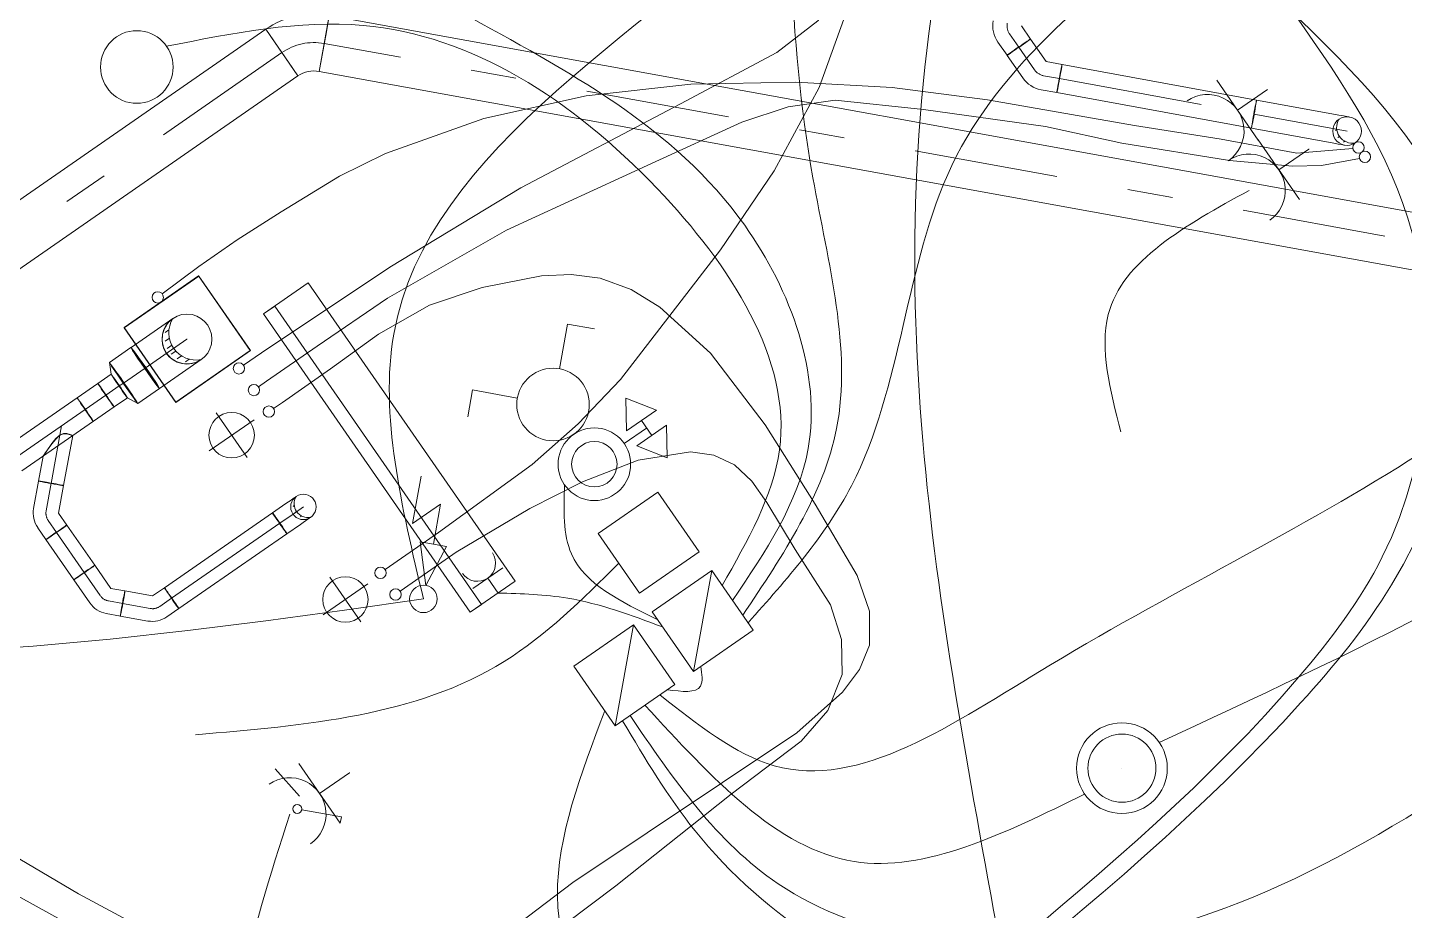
# Model space of a CAD drawing. Header units: metres. Extents: x 2747662.9 to 2747731.3, y 1250221.9 to 1250283.3.
# Drawn here: x 2747693.565 to 2747696.6, y 1250237.045 to 1250238.99 of the extents above; entities that cross this region are included whole.
import ezdxf

# ---------------------------------------------------------------- set-up
doc = ezdxf.new("R2010")
doc.units = ezdxf.units.M
doc.header["$MEASUREMENT"] = 0
for name, pattern in [('EL_Boden', [900, 600, -300]), ('STRICHPUNKT2-A0PKHS6Z00', [0.635, 0.3175, -0.15875, 0, -0.15875]), ('STRICHPUNKT2-A0PKHS7900', [0.635, 0.3175, -0.15875, 0, -0.15875]), ('STRICHPUNKT2-A0PKHS8H00', [0.635, 0.3175, -0.15875, 0, -0.15875])]:
    doc.linetypes.add(name, pattern=pattern)
for name, color, linetype in [('___deckendurchbruch', 7, 'Continuous'), ('___elektro', 7, 'Continuous'), ('___lueftung', 7, 'Continuous'), ('___sanitär', 7, 'Continuous')]:
    doc.layers.add(name, color=color, linetype=linetype)

msp = doc.modelspace()

# ---------------------------------------------------------------- linework, layer by layer
at = {"color": 30, "linetype": 'Continuous', "lineweight": 0, "true_color": 0xff8d1c}
for points, knots in [([(2747695.8213, 1250240.8852), (2747696.091, 1250240.5289), (2747696.3608, 1250240.1727), (2747696.6534, 1250239.7415), (2747696.9036, 1250239.373), (2747697.1704, 1250238.9498), (2747697.1204, 1250238.6263), (2747697.0515, 1250238.1807), (2747696.3813, 1250237.9243), (2747695.8195, 1250237.5863), (2747695.601, 1250237.4548), (2747695.3989, 1250237.311), (2747695.211, 1250237.3644), (2747695.125, 1250237.3888), (2747695.0419, 1250237.4546), (2747694.9588, 1250237.5203)], [0, 0, 0, 0, 1, 1, 1, 2, 2, 2, 3, 3, 3, 4, 4, 4, 5, 5, 5, 5]), ([(2747694.4377, 1250237.7318), (2747694.3895, 1250237.935), (2747694.3412, 1250238.1383), (2747694.3723, 1250238.3152), (2747694.4446, 1250238.7266), (2747694.9462, 1250238.9948), (2747695.2962, 1250239.321), (2747695.4905, 1250239.5023), (2747695.6381, 1250239.7014), (2747695.7856, 1250239.9005)], [0, 0, 0, 0, 1, 1, 1, 2, 2, 2, 3, 3, 3, 3]), ([(2747695.8211, 1250236.3233), (2747695.7813, 1250236.5529), (2747695.7416, 1250236.7826), (2747695.7003, 1250237.012), (2747695.6344, 1250237.3779), (2747695.5646, 1250237.7431), (2747695.5353, 1250238.1154), (2747695.5039, 1250238.5141), (2747695.519, 1250238.9211), (2747695.6128, 1250239.3079), (2747695.6526, 1250239.4719), (2747695.7066, 1250239.6323), (2747695.7606, 1250239.7927)], [0, 0, 0, 0, 1, 1, 1, 2, 2, 2, 3, 3, 3, 4, 4, 4, 4]), ([(2747695.2424, 1250239.5871), (2747695.2415, 1250239.2803), (2747695.2405, 1250238.9735), (2747695.2961, 1250238.6591), (2747695.3293, 1250238.4714), (2747695.3826, 1250238.281), (2747695.3481, 1250238.1069), (2747695.3196, 1250237.9623), (2747695.2306, 1250237.829), (2747695.1416, 1250237.6956)], [0, 0, 0, 0, 1, 1, 1, 2, 2, 2, 3, 3, 3, 3]), ([(2747693.77, 1250239.4645), (2747694.0172, 1250239.3152), (2747694.2645, 1250239.166), (2747694.5215, 1250239.0236), (2747694.7517, 1250238.896), (2747694.9898, 1250238.774), (2747695.1457, 1250238.5549), (2747695.2479, 1250238.4113), (2747695.3147, 1250238.2262), (2747695.2855, 1250238.0629), (2747695.2642, 1250237.9436), (2747695.1915, 1250237.836), (2747695.1188, 1250237.7285)], [0, 0, 0, 0, 1, 1, 1, 2, 2, 2, 3, 3, 3, 4, 4, 4, 4]), ([(2747695.153, 1250237.6791), (2747695.2382, 1250237.7748), (2747695.3234, 1250237.8705), (2747695.3808, 1250237.9811), (2747695.493, 1250238.1973), (2747695.4989, 1250238.4702), (2747695.6024, 1250238.6869), (2747695.7096, 1250238.9111), (2747695.9215, 1250239.0749), (2747696.1334, 1250239.2388)], [0, 0, 0, 0, 1, 1, 1, 2, 2, 2, 3, 3, 3, 3]), ([(2747693.8719, 1250238.9491), (2747694.0182, 1250238.9783), (2747694.1646, 1250239.0076), (2747694.305, 1250238.9951), (2747694.5438, 1250238.9739), (2747694.7654, 1250238.8321), (2747694.9529, 1250238.6357), (2747695.1137, 1250238.4673), (2747695.2494, 1250238.2587), (2747695.2223, 1250238.0601), (2747695.2085, 1250237.9588), (2747695.1523, 1250237.8601), (2747695.096, 1250237.7613)], [0, 0, 0, 0, 1, 1, 1, 2, 2, 2, 3, 3, 3, 4, 4, 4, 4]), ([(2747698.8496, 1250238.7617), (2747698.3998, 1250238.4966), (2747697.9501, 1250238.2316), (2747697.4883, 1250237.8901), (2747696.872, 1250237.4345), (2747696.2342, 1250236.8429), (2747695.5316, 1250236.9817), (2747695.4224, 1250237.0033), (2747695.3116, 1250237.0425), (2747695.2194, 1250237.1043), (2747695.0838, 1250237.1953), (2747694.9884, 1250237.335), (2747694.8931, 1250237.4748)], [0, 0, 0, 0, 1, 1, 1, 2, 2, 2, 3, 3, 3, 4, 4, 4, 4]), ([(2747697.8792, 1250238.6765), (2747697.6805, 1250238.4682), (2747697.4817, 1250238.2599), (2747697.2583, 1250238.085), (2747696.9007, 1250237.8049), (2747696.4799, 1250237.6103), (2747696.0592, 1250237.4158)], [0, 0, 0, 0, 1, 1, 1, 2, 2, 2, 2]), ([(2747696.257, 1250238.6317), (2747696.1173, 1250238.5546), (2747695.9776, 1250238.4775), (2747695.9468, 1250238.3581), (2747695.9275, 1250238.2831), (2747695.951, 1250238.1915), (2747695.9746, 1250238.0999)], [0, 0, 0, 0, 1, 1, 1, 2, 2, 2, 2]), ([(2747694.7486, 1250237.9829), (2747694.7468, 1250237.9283), (2747694.745, 1250237.8737), (2747694.764, 1250237.8308), (2747694.7935, 1250237.764), (2747694.8733, 1250237.7253), (2747694.9531, 1250237.6867)], [0, 0, 0, 0, 1, 1, 1, 2, 2, 2, 2]), ([(2747694.8682, 1250237.8103), (2747694.7879, 1250237.7307), (2747694.7076, 1250237.6511), (2747694.6159, 1250237.594), (2747694.4228, 1250237.4737), (2747694.179, 1250237.4531), (2747693.9352, 1250237.4326)], [0, 0, 0, 0, 1, 1, 1, 2, 2, 2, 2]), ([(2747694.6023, 1250237.7447), (2747694.654, 1250237.7432), (2747694.7057, 1250237.7417), (2747694.756, 1250237.7333), (2747694.8272, 1250237.7214), (2747694.8959, 1250237.6958), (2747694.9645, 1250237.6702)], [0, 0, 0, 0, 1, 1, 1, 2, 2, 2, 2]), ([(2747694.9753, 1250237.5317), (2747695.0071, 1250237.5276), (2747695.0389, 1250237.5234), (2747695.0483, 1250237.5398), (2747695.0538, 1250237.5494), (2747695.0515, 1250237.5662), (2747695.0493, 1250237.583)], [0, 0, 0, 0, 1, 1, 1, 2, 2, 2, 2]), ([(2747695.8948, 1250237.3019), (2747695.7187, 1250237.2152), (2747695.5427, 1250237.1284), (2747695.3868, 1250237.1532), (2747695.2173, 1250237.1802), (2747695.0716, 1250237.3389), (2747694.926, 1250237.4976)], [0, 0, 0, 0, 1, 1, 1, 2, 2, 2, 2]), ([(2747694.8374, 1250237.4849), (2747694.7846, 1250237.3461), (2747694.7318, 1250237.2074), (2747694.7331, 1250237.0785), (2747694.736, 1250236.7958), (2747694.9991, 1250236.5607), (2747695.2623, 1250236.3255)], [0, 0, 0, 0, 1, 1, 1, 2, 2, 2, 2]), ([(2747694.8766, 1250237.4634), (2747694.9265, 1250237.3795), (2747694.9765, 1250237.2956), (2747695.0362, 1250237.221), (2747695.192, 1250237.0264), (2747695.4146, 1250236.8951), (2747695.6647, 1250236.7989), (2747695.9188, 1250236.7012), (2747696.2014, 1250236.6398), (2747696.4315, 1250236.7362), (2747696.5215, 1250236.7739), (2747696.6036, 1250236.8359), (2747696.6856, 1250236.8978)], [0, 0, 0, 0, 1, 1, 1, 2, 2, 2, 3, 3, 3, 4, 4, 4, 4]), ([(2747694.1432, 1250237.2578), (2747694.0575, 1250236.9882), (2747693.9717, 1250236.7185), (2747694.0337, 1250236.5162), (2747694.1273, 1250236.211), (2747694.5573, 1250236.0592), (2747694.9874, 1250235.9074)], [0, 0, 0, 0, 1, 1, 1, 2, 2, 2, 2])]:
    msp.add_open_spline(points, degree=3, knots=knots, dxfattribs=at)
at = {"color": 30, "linetype": 'EL_Boden', "lineweight": 0, "true_color": 0xff8d1c}
for points, knots in [([(2747694.4377, 1250237.7318), (2747693.511, 1250237.6001), (2747692.5842, 1250237.4685), (2747691.9452, 1250237.9723), (2747691.8014, 1250238.0856), (2747691.6722, 1250238.2312), (2747691.5637, 1250238.387), (2747691.3279, 1250238.7257), (2747691.19, 1250239.1128), (2747691.0521, 1250239.5)], [0, 0, 0, 0, 1, 1, 1, 2, 2, 2, 3, 3, 3, 3]), ([(2747696.3412, 1250239.0344), (2747696.4916, 1250238.8893), (2747696.642, 1250238.7442), (2747696.705, 1250238.5626), (2747696.7906, 1250238.3155), (2747696.7143, 1250238.0008), (2747696.5711, 1250237.7631), (2747696.5132, 1250237.667), (2747696.4443, 1250237.5835), (2747696.3715, 1250237.5032), (2747696.1565, 1250237.2662), (2747695.9066, 1250237.057), (2747695.6557, 1250236.853), (2747695.2296, 1250236.5064), (2747694.8006, 1250236.1748), (2747694.3395, 1250235.8701), (2747693.8156, 1250235.5239), (2747693.2502, 1250235.2125), (2747692.6344, 1250235.1107), (2747692.3372, 1250235.0615), (2747692.0283, 1250235.0612), (2747691.7423, 1250234.9854), (2747691.4063, 1250234.8963), (2747691.1021, 1250234.7029), (2747690.7968, 1250234.51), (2747690.3583, 1250234.233), (2747689.9177, 1250233.9569), (2747689.4313, 1250233.8423), (2747689.1534, 1250233.7769), (2747688.8605, 1250233.7643), (2747688.5676, 1250233.7516)], [0, 0, 0, 0, 1, 1, 1, 2, 2, 2, 3, 3, 3, 4, 4, 4, 5, 5, 5, 6, 6, 6, 7, 7, 7, 8, 8, 8, 9, 9, 9, 10, 10, 10, 10]), ([(2747696.3403, 1250239.0442), (2747696.4461, 1250238.8942), (2747696.5518, 1250238.7441), (2747696.607, 1250238.5708), (2747696.683, 1250238.332), (2747696.663, 1250238.0492), (2747696.5507, 1250237.8244), (2747696.5024, 1250237.7276), (2747696.437, 1250237.6416), (2747696.3671, 1250237.5598), (2747696.1723, 1250237.3318), (2747695.9431, 1250237.1371), (2747695.7122, 1250236.9456), (2747695.285, 1250236.5913), (2747694.8521, 1250236.2485), (2747694.384, 1250235.9475), (2747693.8751, 1250235.6201), (2747693.3245, 1250235.342), (2747692.726, 1250235.23), (2747692.3917, 1250235.1674), (2747692.0424, 1250235.1566), (2747691.7312, 1250235.0601), (2747691.4232, 1250234.9645), (2747691.1526, 1250234.7849), (2747690.8412, 1250234.6065), (2747690.585, 1250234.4598), (2747690.3011, 1250234.3139), (2747690.0507, 1250234.3818), (2747689.9394, 1250234.412), (2747689.8347, 1250234.4844), (2747689.73, 1250234.5568)], [0, 0, 0, 0, 1, 1, 1, 2, 2, 2, 3, 3, 3, 4, 4, 4, 5, 5, 5, 6, 6, 6, 7, 7, 7, 8, 8, 8, 9, 9, 9, 10, 10, 10, 10])]:
    msp.add_open_spline(points, degree=3, knots=knots, dxfattribs=at)
at = {"layer": '___deckendurchbruch', "color": 215, "linetype": 'STRICHPUNKT2-A0PKHS6Z00', "lineweight": 0, "true_color": 0xa44f91}
for p, q in [((2747694.0494, 1250238.043), (2747693.981, 1250238.1417)), ((2747693.9659, 1250238.0582), (2747694.0645, 1250238.1265)), ((2747694.2999, 1250237.6813), (2747694.2316, 1250237.7799)), ((2747694.2165, 1250237.6964), (2747694.3151, 1250237.7648))]:
    msp.add_line(p, q, dxfattribs=at)
at = {"layer": '___deckendurchbruch', "color": 215, "linetype": 'Continuous', "lineweight": 0, "true_color": 0xa44f91}
for centre in [(2747694.0152, 1250238.0924), (2747694.2658, 1250237.7306)]:
    msp.add_circle(centre, 0.05, dxfattribs=at)
at = {"layer": '___elektro', "color": 30, "linetype": 'Continuous', "lineweight": 0, "true_color": 0xff8d1c}
for p, q in [((2747693.7605, 1250238.9693), (2747693.7606, 1250238.9693)), ((2747693.8719, 1250238.9491), (2747693.8719, 1250238.9491)), ((2747696.1863, 1250238.8742), (2747696.2775, 1250238.7427)), ((2747693.7403, 1250238.858), (2747693.7404, 1250238.858)), ((2747693.8516, 1250238.8378), (2747693.8517, 1250238.8378)), ((2747696.2319, 1250238.8085), (2747696.2977, 1250238.854)), ((2747696.2977, 1250238.854), (2747696.2977, 1250238.8541)), ((2747696.2977, 1250238.854), (2747696.2977, 1250238.8541)), ((2747696.2772, 1250238.743), (2747696.3683, 1250238.6115)), ((2747696.3228, 1250238.6773), (2747696.3885, 1250238.7228)), ((2747696.3885, 1250238.7228), (2747696.3886, 1250238.7229)), ((2747696.3885, 1250238.7228), (2747696.3886, 1250238.7229)), ((2747694.1468, 1250238.4024), (2747694.1468, 1250238.4024)), ((2747694.7376, 1250238.2387), (2747694.7554, 1250238.3371)), ((2747694.7554, 1250238.3371), (2747694.8145, 1250238.3264)), ((2747694.6777, 1250238.2258), (2747694.6778, 1250238.2258)), ((2747694.789, 1250238.2056), (2747694.7891, 1250238.2056)), ((2747694.5462, 1250238.1922), (2747694.5354, 1250238.1331)), ((2747694.6446, 1250238.1743), (2747694.5462, 1250238.1922)), ((2747694.8839, 1250238.174), (2747694.951, 1250238.1474)), ((2747694.8839, 1250238.174), (2747694.8852, 1250238.1019)), ((2747694.8852, 1250238.1019), (2747694.951, 1250238.1474)), ((2747694.6575, 1250238.1145), (2747694.6575, 1250238.1145)), ((2747694.9295, 1250238.1082), (2747694.8801, 1250238.0741)), ((2747694.908, 1250238.069), (2747694.9737, 1250238.1146)), ((2747694.9181, 1250238.1247), (2747694.9408, 1250238.0918)), ((2747694.975, 1250238.0425), (2747694.9737, 1250238.1146)), ((2747694.4118, 1250238.0994), (2747694.4118, 1250238.0994)), ((2747694.7688, 1250238.0943), (2747694.7689, 1250238.0943)), ((2747694.7688, 1250238.0943), (2747694.7689, 1250238.0943)), ((2747694.8801, 1250238.0741), (2747694.8802, 1250238.0741)), ((2747694.975, 1250238.0425), (2747694.908, 1250238.069)), ((2747694.3131, 1250238.031), (2747694.3132, 1250238.0311)), ((2747694.414, 1250237.8978), (2747694.4329, 1250238.0021)), ((2747694.7486, 1250237.9829), (2747694.7487, 1250237.983)), ((2747694.9542, 1250237.9672), (2747694.8226, 1250237.8761)), ((2747694.8599, 1250237.9627), (2747694.86, 1250237.9628)), ((2747695.0453, 1250237.8357), (2747694.9542, 1250237.9672)), ((2747694.4756, 1250237.9405), (2747694.414, 1250237.8978)), ((2747694.4596, 1250237.8524), (2747694.4756, 1250237.9405)), ((2747694.8226, 1250237.8761), (2747694.9137, 1250237.7446)), ((2747694.8391, 1250237.8875), (2747694.8391, 1250237.8875)), ((2747694.4884, 1250237.8472), (2747694.4308, 1250237.8576)), ((2747694.4431, 1250237.7616), (2747694.4308, 1250237.8576)), ((2747694.4431, 1250237.7616), (2747694.4884, 1250237.8472)), ((2747694.9137, 1250237.7446), (2747695.0453, 1250237.8357)), ((2747694.5467, 1250237.7549), (2747694.6124, 1250237.8004)), ((2747694.5796, 1250237.7776), (2747694.5796, 1250237.7777)), ((2747694.5796, 1250237.7776), (2747694.6023, 1250237.7447)), ((2747695.0733, 1250237.7942), (2747694.9417, 1250237.7031)), ((2747695.0733, 1250237.7942), (2747695.0328, 1250237.5716)), ((2747695.0404, 1250237.7714), (2747695.0404, 1250237.7715)), ((2747695.0568, 1250237.7828), (2747695.0569, 1250237.7829)), ((2747695.1644, 1250237.6627), (2747695.0733, 1250237.7942)), ((2747695.0846, 1250237.7778), (2747695.0847, 1250237.7778)), ((2747694.6023, 1250237.7447), (2747694.6024, 1250237.7448)), ((2747695.0075, 1250237.7487), (2747695.0075, 1250237.7487)), ((2747695.0239, 1250237.7601), (2747695.024, 1250237.7601)), ((2747695.096, 1250237.7613), (2747695.0961, 1250237.7614)), ((2747695.1074, 1250237.7449), (2747695.1075, 1250237.7449)), ((2747694.4377, 1250237.7318), (2747694.4378, 1250237.7318)), ((2747694.9582, 1250237.7145), (2747694.9582, 1250237.7145)), ((2747694.9746, 1250237.7259), (2747694.9746, 1250237.7259)), ((2747694.991, 1250237.7373), (2747694.9911, 1250237.7373)), ((2747695.1188, 1250237.7285), (2747695.1188, 1250237.7285)), ((2747695.1302, 1250237.712), (2747695.1302, 1250237.712)), ((2747694.9417, 1250237.7031), (2747695.0328, 1250237.5716)), ((2747694.9531, 1250237.6867), (2747694.9532, 1250237.6867)), ((2747695.1416, 1250237.6956), (2747695.1416, 1250237.6956)), ((2747695.153, 1250237.6791), (2747695.153, 1250237.6792)), ((2747694.9006, 1250237.6746), (2747694.7691, 1250237.5835)), ((2747694.9006, 1250237.6746), (2747694.8602, 1250237.452)), ((2747694.8677, 1250237.6519), (2747694.8678, 1250237.6519)), ((2747694.8842, 1250237.6633), (2747694.8842, 1250237.6633)), ((2747694.9917, 1250237.5431), (2747694.9006, 1250237.6746)), ((2747694.912, 1250237.6582), (2747694.9121, 1250237.6582)), ((2747694.9645, 1250237.6702), (2747694.9645, 1250237.6703)), ((2747694.9759, 1250237.6538), (2747694.9759, 1250237.6538)), ((2747695.0328, 1250237.5716), (2747695.1644, 1250237.6627)), ((2747695.1479, 1250237.6513), (2747695.148, 1250237.6513)), ((2747694.8349, 1250237.6291), (2747694.8349, 1250237.6291)), ((2747694.8513, 1250237.6405), (2747694.8513, 1250237.6405)), ((2747694.9234, 1250237.6418), (2747694.9234, 1250237.6418)), ((2747694.9348, 1250237.6253), (2747694.9348, 1250237.6253)), ((2747694.9873, 1250237.6374), (2747694.9873, 1250237.6374)), ((2747694.9987, 1250237.6209), (2747694.9987, 1250237.6209)), ((2747695.115, 1250237.6285), (2747695.1151, 1250237.6286)), ((2747695.1315, 1250237.6399), (2747695.1315, 1250237.6399)), ((2747694.7855, 1250237.5949), (2747694.7856, 1250237.595)), ((2747694.802, 1250237.6063), (2747694.802, 1250237.6063)), ((2747694.8184, 1250237.6177), (2747694.8185, 1250237.6177)), ((2747694.9462, 1250237.6089), (2747694.9462, 1250237.6089)), ((2747694.9576, 1250237.5924), (2747694.9576, 1250237.5925)), ((2747695.0101, 1250237.6045), (2747695.0101, 1250237.6045)), ((2747695.0214, 1250237.588), (2747695.0215, 1250237.5881)), ((2747695.0657, 1250237.5944), (2747695.0658, 1250237.5944)), ((2747695.0822, 1250237.6058), (2747695.0822, 1250237.6058)), ((2747695.0986, 1250237.6171), (2747695.0986, 1250237.6172)), ((2747694.7691, 1250237.5835), (2747694.8602, 1250237.452)), ((2747694.7805, 1250237.5671), (2747694.7805, 1250237.5671)), ((2747694.969, 1250237.576), (2747694.969, 1250237.576)), ((2747694.9803, 1250237.5596), (2747694.9804, 1250237.5596)), ((2747695.0493, 1250237.583), (2747695.0493, 1250237.583)), ((2747694.7919, 1250237.5507), (2747694.7919, 1250237.5507)), ((2747694.8033, 1250237.5342), (2747694.8033, 1250237.5342)), ((2747694.8602, 1250237.452), (2747694.9917, 1250237.5431)), ((2747694.9753, 1250237.5317), (2747694.9753, 1250237.5318)), ((2747694.8146, 1250237.5178), (2747694.8147, 1250237.5178)), ((2747694.826, 1250237.5013), (2747694.8261, 1250237.5014)), ((2747694.926, 1250237.4976), (2747694.926, 1250237.4976)), ((2747694.9424, 1250237.509), (2747694.9424, 1250237.509)), ((2747694.9588, 1250237.5203), (2747694.9589, 1250237.5204)), ((2747694.8374, 1250237.4849), (2747694.8375, 1250237.4849)), ((2747694.8488, 1250237.4684), (2747694.8489, 1250237.4685)), ((2747694.8931, 1250237.4748), (2747694.8931, 1250237.4748)), ((2747694.9095, 1250237.4862), (2747694.9096, 1250237.4862)), ((2747694.8766, 1250237.4634), (2747694.8767, 1250237.4634)), ((2747695.92, 1250237.4411), (2747695.9201, 1250237.4411)), ((2747696.0592, 1250237.4158), (2747696.0592, 1250237.4158)), ((2747694.1647, 1250237.297), (2747694.1109, 1250237.3571)), ((2747694.2545, 1250237.2376), (2747694.1634, 1250237.3691)), ((2747694.2089, 1250237.3034), (2747694.2747, 1250237.3489)), ((2747694.2747, 1250237.3489), (2747694.2747, 1250237.349)), ((2747694.2747, 1250237.3489), (2747694.2747, 1250237.349)), ((2747695.977, 1250237.3589), (2747695.977, 1250237.3589)), ((2747695.8948, 1250237.3019), (2747695.8948, 1250237.3019)), ((2747695.8948, 1250237.3019), (2747695.8948, 1250237.3019)), ((2747694.1695, 1250237.2674), (2747694.257, 1250237.2515)), ((2747696.0339, 1250237.2766), (2747696.034, 1250237.2767)), ((2747694.257, 1250237.2515), (2747694.2545, 1250237.2376))]:
    msp.add_line(p, q, dxfattribs=at)
for points in [[(2747694.0854, 1250238.3599), (2747694.5409, 1250237.7022), (2747694.6396, 1250237.7705), (2747694.184, 1250238.4282)], [(2747694.0854, 1250238.3599), (2747694.5409, 1250237.7022), (2747694.5656, 1250237.7193), (2747694.11, 1250238.377)]]:
    msp.add_lwpolyline(points, close=True, dxfattribs=at)
for centre, radius in [((2747693.8061, 1250238.9035), 0.08), ((2747694.7233, 1250238.16), 0.08), ((2747694.8144, 1250238.0285), 0.08), ((2747694.8144, 1250238.0285), 0.05), ((2747694.4377, 1250237.7318), 0.0303), ((2747695.977, 1250237.3589), 0.1), ((2747695.977, 1250237.3589), 0.075), ((2747694.1596, 1250237.2692), 0.01)]:
    msp.add_circle(centre, radius, dxfattribs=at)
for centre, radius, start, end in [((2747696.1661, 1250238.7629), 0.08, 304.7099, 124.7099), ((2747696.257, 1250238.6317), 0.08, 304.7099, 124.7099), ((2747694.5568, 1250237.8105), 0.04, 214.7099, 34.7099), ((2747694.1432, 1250237.2578), 0.08, 304.7099, 124.7099)]:
    msp.add_arc(centre, radius, start, end, dxfattribs=at)
at = {"layer": '___lueftung', "color": 152, "linetype": 'Continuous', "lineweight": 0, "true_color": 0x0365dd}
for p, q in [((2747694.208, 1250238.8939), (2747694.2303, 1250239.0169)), ((2747694.2303, 1250239.0169), (2747694.2238, 1250238.9809)), ((2747698.0141, 1250238.33), (2747694.2303, 1250239.0169)), ((2747694.0901, 1250238.9866), (2747693.4113, 1250238.5164)), ((2747694.1612, 1250238.8838), (2747694.0901, 1250238.9866)), ((2747694.0901, 1250238.9866), (2747694.1109, 1250238.9565)), ((2747694.1109, 1250238.9565), (2747694.1404, 1250238.9139)), ((2747694.2238, 1250238.9809), (2747694.2145, 1250238.9299)), ((2747694.2145, 1250238.9299), (2747694.208, 1250238.8939)), ((2747694.1404, 1250238.9139), (2747694.1612, 1250238.8838)), ((2747694.208, 1250238.8939), (2747697.9918, 1250238.207)), ((2747693.4825, 1250238.4136), (2747694.1612, 1250238.8838))]:
    msp.add_line(p, q, dxfattribs=at)
at = {"layer": '___lueftung', "color": 152, "linetype": 'STRICHPUNKT2-A0PKHS8H00', "lineweight": 0, "true_color": 0x0365dd}
for p, q in [((2747698.003, 1250238.2685), (2747694.2192, 1250238.9554)), ((2747694.1257, 1250238.9352), (2747693.4469, 1250238.465))]:
    msp.add_line(p, q, dxfattribs=at)
at = {"layer": '___lueftung', "color": 152, "linetype": 'Continuous', "lineweight": 0, "true_color": 0x0365dd}
for radius in [0.1875, 0.0625]:
    msp.add_arc((2747694.1968, 1250238.8324), radius, 79.7099, 124.7099, dxfattribs=at)
at = {"layer": '___lueftung', "color": 152, "linetype": 'STRICHPUNKT2-A0PKHS8H00', "lineweight": 0, "true_color": 0x0365dd}
msp.add_arc((2747694.1968, 1250238.8324), 0.125, 79.7099, 124.7099, dxfattribs=at)
at = {"layer": '___sanitär', "color": 106, "linetype": 'Continuous', "lineweight": 0, "true_color": 0x008a1e}
for p, q in [((2747695.7554, 1250238.9943), (2747695.7756, 1250238.9652)), ((2747695.7036, 1250238.9585), (2747695.7238, 1250238.9293)), ((2747695.7756, 1250238.9651), (2747695.8101, 1250238.9154)), ((2747695.7238, 1250238.9292), (2747695.7583, 1250238.8795)), ((2747695.8101, 1250238.9154), (2747695.845, 1250238.909)), ((2747695.845, 1250238.909), (2747696.2737, 1250238.8307)), ((2747695.7987, 1250238.8534), (2747695.8337, 1250238.847)), ((2747695.8336, 1250238.847), (2747696.2624, 1250238.7688)), ((2747696.4311, 1250238.802), (2747696.2737, 1250238.8307)), ((2747696.4435, 1250238.7997), (2747696.4311, 1250238.802)), ((2747696.455, 1250238.7976), (2747696.4435, 1250238.7997)), ((2747696.4649, 1250238.7958), (2747696.455, 1250238.7976)), ((2747696.4724, 1250238.7944), (2747696.4649, 1250238.7958)), ((2747696.4772, 1250238.7936), (2747696.4724, 1250238.7944)), ((2747696.4788, 1250238.7933), (2747696.4772, 1250238.7936)), ((2747696.4198, 1250238.74), (2747696.2624, 1250238.7688)), ((2747696.4476, 1250238.7637), (2747696.4505, 1250238.7658)), ((2747696.4531, 1250238.7484), (2747696.4563, 1250238.7506)), ((2747696.4322, 1250238.7378), (2747696.4198, 1250238.74)), ((2747696.4437, 1250238.7357), (2747696.4322, 1250238.7378)), ((2747696.4535, 1250238.7339), (2747696.4437, 1250238.7357)), ((2747696.4611, 1250238.7325), (2747696.4535, 1250238.7339)), ((2747696.4658, 1250238.7316), (2747696.4611, 1250238.7325)), ((2747696.4655, 1250238.7379), (2747696.4684, 1250238.7399)), ((2747696.4675, 1250238.7313), (2747696.4658, 1250238.7316)), ((2747693.778, 1250238.3294), (2747693.9424, 1250238.4433)), ((2747693.9424, 1250238.4433), (2747693.778, 1250238.3294)), ((2747693.7782, 1250238.3292), (2747693.9426, 1250238.4431)), ((2747693.9426, 1250238.4431), (2747693.7782, 1250238.3292)), ((2747693.9424, 1250238.4433), (2747694.0563, 1250238.2789)), ((2747693.9424, 1250238.4433), (2747694.0563, 1250238.2789)), ((2747693.9424, 1250238.4433), (2747693.9425, 1250238.4433)), ((2747693.9426, 1250238.4431), (2747694.0564, 1250238.2787)), ((2747693.9426, 1250238.4431), (2747694.0564, 1250238.2787)), ((2747693.9426, 1250238.4431), (2747693.9426, 1250238.4431)), ((2747693.8854, 1250238.3494), (2747693.7934, 1250238.2856)), ((2747693.8748, 1250238.3397), (2747693.8854, 1250238.3494)), ((2747693.8854, 1250238.3494), (2747693.8748, 1250238.3397)), ((2747693.778, 1250238.3294), (2747693.8919, 1250238.165)), ((2747693.778, 1250238.3294), (2747693.8919, 1250238.165)), ((2747693.778, 1250238.3294), (2747693.778, 1250238.3294)), ((2747693.7782, 1250238.3292), (2747693.892, 1250238.1648)), ((2747693.7782, 1250238.3292), (2747693.892, 1250238.1648)), ((2747693.7782, 1250238.3292), (2747693.7782, 1250238.3292)), ((2747693.8626, 1250238.314), (2747693.867, 1250238.3277)), ((2747693.867, 1250238.3277), (2747693.8626, 1250238.314)), ((2747693.867, 1250238.3277), (2747693.8748, 1250238.3397)), ((2747693.8748, 1250238.3397), (2747693.867, 1250238.3277)), ((2747693.8685, 1250238.3186), (2747693.8769, 1250238.3244)), ((2747693.8619, 1250238.2997), (2747693.8626, 1250238.314)), ((2747693.8626, 1250238.314), (2747693.8619, 1250238.2997)), ((2747693.8649, 1250238.2856), (2747693.8619, 1250238.2997)), ((2747693.8619, 1250238.2997), (2747693.8649, 1250238.2856)), ((2747693.8683, 1250238.2993), (2747693.8779, 1250238.3059)), ((2747693.8733, 1250238.2837), (2747693.8833, 1250238.2906)), ((2747693.9167, 1250238.3042), (2747693.9168, 1250238.3042)), ((2747693.7933, 1250238.2856), (2747693.7457, 1250238.2526)), ((2747693.7947, 1250238.2843), (2747693.7934, 1250238.2856)), ((2747693.7934, 1250238.2856), (2747693.7941, 1250238.2839)), ((2747693.7941, 1250238.2839), (2747693.797, 1250238.2792)), ((2747693.7981, 1250238.28), (2747693.7947, 1250238.2843)), ((2747693.797, 1250238.2792), (2747693.8017, 1250238.2718)), ((2747693.8034, 1250238.273), (2747693.7981, 1250238.28)), ((2747693.8017, 1250238.2718), (2747693.808, 1250238.2623)), ((2747693.81, 1250238.2637), (2747693.8034, 1250238.273)), ((2747693.808, 1250238.2623), (2747693.8154, 1250238.2513)), ((2747693.8177, 1250238.2529), (2747693.81, 1250238.2637)), ((2747693.948, 1250238.259), (2747693.856, 1250238.1952)), ((2747693.8715, 1250238.2729), (2747693.8649, 1250238.2856)), ((2747693.8649, 1250238.2856), (2747693.8715, 1250238.2729)), ((2747693.8715, 1250238.2729), (2747693.8811, 1250238.2622)), ((2747693.8811, 1250238.2622), (2747693.8715, 1250238.2729)), ((2747693.8811, 1250238.2622), (2747693.8932, 1250238.2544)), ((2747693.8932, 1250238.2544), (2747693.8811, 1250238.2622)), ((2747693.8822, 1250238.2707), (2747693.8922, 1250238.2777)), ((2747693.8919, 1250238.165), (2747694.0563, 1250238.2789)), ((2747694.0563, 1250238.2789), (2747693.8919, 1250238.165)), ((2747693.892, 1250238.1648), (2747694.0564, 1250238.2787)), ((2747694.0564, 1250238.2787), (2747693.892, 1250238.1648)), ((2747693.8951, 1250238.2605), (2747693.9047, 1250238.2672)), ((2747693.9133, 1250238.254), (2747693.9217, 1250238.2598)), ((2747693.9353, 1250238.2524), (2747693.948, 1250238.259)), ((2747693.948, 1250238.259), (2747693.9353, 1250238.2524)), ((2747694.0563, 1250238.2789), (2747694.0563, 1250238.2789)), ((2747694.0564, 1250238.2787), (2747694.0565, 1250238.2787)), ((2747693.7495, 1250238.2266), (2747693.7203, 1250238.2064)), ((2747693.7457, 1250238.2526), (2747693.7495, 1250238.2266)), ((2747693.8154, 1250238.2513), (2747693.8235, 1250238.2396)), ((2747693.8259, 1250238.2412), (2747693.8177, 1250238.2529)), ((2747693.8235, 1250238.2396), (2747693.8316, 1250238.2279)), ((2747693.8339, 1250238.2295), (2747693.8259, 1250238.2412)), ((2747693.8316, 1250238.2279), (2747693.8393, 1250238.2171)), ((2747693.8414, 1250238.2185), (2747693.8339, 1250238.2295)), ((2747693.8932, 1250238.2544), (2747693.9069, 1250238.2501)), ((2747693.9069, 1250238.2501), (2747693.8932, 1250238.2544)), ((2747693.9069, 1250238.2501), (2747693.9212, 1250238.2494)), ((2747693.9212, 1250238.2494), (2747693.9069, 1250238.2501)), ((2747693.9212, 1250238.2494), (2747693.9353, 1250238.2524)), ((2747693.9353, 1250238.2524), (2747693.9212, 1250238.2494)), ((2747693.7203, 1250238.2064), (2747693.6746, 1250238.1748)), ((2747693.856, 1250238.1952), (2747693.8083, 1250238.1622)), ((2747693.8393, 1250238.2171), (2747693.846, 1250238.2079)), ((2747693.8477, 1250238.209), (2747693.8414, 1250238.2185)), ((2747693.846, 1250238.2079), (2747693.8512, 1250238.2009)), ((2747693.8524, 1250238.2017), (2747693.8477, 1250238.209)), ((2747693.8512, 1250238.2009), (2747693.8546, 1250238.1965)), ((2747693.8552, 1250238.197), (2747693.8524, 1250238.2017)), ((2747693.8546, 1250238.1965), (2747693.856, 1250238.1952)), ((2747693.856, 1250238.1952), (2747693.8552, 1250238.197)), ((2747693.6746, 1250238.1748), (2747693.5167, 1250238.0654)), ((2747693.7853, 1250238.1749), (2747693.7562, 1250238.1546)), ((2747693.8083, 1250238.1622), (2747693.7853, 1250238.1749)), ((2747693.8919, 1250238.165), (2747693.8919, 1250238.165)), ((2747693.892, 1250238.1648), (2747693.8921, 1250238.1648)), ((2747693.7562, 1250238.1546), (2747693.7104, 1250238.123)), ((2747693.7104, 1250238.123), (2747693.5526, 1250238.0136)), ((2747693.6192, 1250238.0738), (2747693.6113, 1250238.0629)), ((2747693.6187, 1250238.0731), (2747693.6276, 1250238.084)), ((2747693.628, 1250238.0848), (2747693.6192, 1250238.0738)), ((2747693.6276, 1250238.084), (2747693.6364, 1250238.0922)), ((2747693.6369, 1250238.093), (2747693.628, 1250238.0848)), ((2747693.6364, 1250238.0922), (2747693.6444, 1250238.0957)), ((2747693.6449, 1250238.0964), (2747693.6369, 1250238.093)), ((2747693.6444, 1250238.0957), (2747693.6513, 1250238.0957)), ((2747693.6517, 1250238.0963), (2747693.6449, 1250238.0964)), ((2747693.6649, 1250238.0914), (2747693.6449, 1250237.9813)), ((2747693.6513, 1250238.0957), (2747693.657, 1250238.0943)), ((2747693.6573, 1250238.0948), (2747693.6517, 1250238.0963)), ((2747693.657, 1250238.0943), (2747693.6612, 1250238.0928)), ((2747693.6615, 1250238.0932), (2747693.6573, 1250238.0948)), ((2747693.6612, 1250238.0928), (2747693.6639, 1250238.0917)), ((2747693.6641, 1250238.0919), (2747693.6615, 1250238.0932)), ((2747693.6639, 1250238.0917), (2747693.6649, 1250238.0914)), ((2747693.6649, 1250238.0914), (2747693.6641, 1250238.0919)), ((2747693.5998, 1250238.0463), (2747693.5898, 1250237.9913)), ((2747693.6012, 1250238.0484), (2747693.5998, 1250238.0463)), ((2747693.5998, 1250238.0463), (2747693.6011, 1250238.0482)), ((2747693.6011, 1250238.0482), (2747693.6049, 1250238.0537)), ((2747693.6051, 1250238.0541), (2747693.6012, 1250238.0484)), ((2747693.6049, 1250238.0537), (2747693.6109, 1250238.0624)), ((2747693.6113, 1250238.0629), (2747693.6051, 1250238.0541)), ((2747693.6109, 1250238.0624), (2747693.6187, 1250238.0731)), ((2747693.5898, 1250237.9915), (2747693.5788, 1250237.9306)), ((2747693.5898, 1250237.9913), (2747693.5907, 1250237.991)), ((2747693.5908, 1250237.9912), (2747693.5898, 1250237.9913)), ((2747693.5907, 1250237.991), (2747693.5934, 1250237.9904)), ((2747693.5936, 1250237.9908), (2747693.5908, 1250237.9912)), ((2747693.5934, 1250237.9904), (2747693.5977, 1250237.9895)), ((2747693.5981, 1250237.9901), (2747693.5936, 1250237.9908)), ((2747693.5977, 1250237.9895), (2747693.6034, 1250237.9885)), ((2747693.6038, 1250237.9891), (2747693.5981, 1250237.9901)), ((2747693.6034, 1250237.9885), (2747693.61, 1250237.9872)), ((2747693.6105, 1250237.9879), (2747693.6038, 1250237.9891)), ((2747693.61, 1250237.9872), (2747693.6171, 1250237.9859)), ((2747693.6176, 1250237.9867), (2747693.6105, 1250237.9879)), ((2747693.6171, 1250237.9859), (2747693.6242, 1250237.9846)), ((2747693.6247, 1250237.9854), (2747693.6176, 1250237.9867)), ((2747693.6242, 1250237.9846), (2747693.6309, 1250237.9835)), ((2747693.6313, 1250237.9841), (2747693.6247, 1250237.9854)), ((2747693.6309, 1250237.9835), (2747693.6367, 1250237.9825)), ((2747693.637, 1250237.983), (2747693.6313, 1250237.9841)), ((2747693.6367, 1250237.9825), (2747693.6411, 1250237.9818)), ((2747693.6413, 1250237.9821), (2747693.637, 1250237.983)), ((2747693.6449, 1250237.9815), (2747693.6339, 1250237.9206)), ((2747693.6411, 1250237.9818), (2747693.6439, 1250237.9814)), ((2747693.644, 1250237.9816), (2747693.6413, 1250237.9821)), ((2747693.6439, 1250237.9814), (2747693.6449, 1250237.9813)), ((2747693.6449, 1250237.9813), (2747693.644, 1250237.9816)), ((2747694.1507, 1250237.9529), (2747694.146, 1250237.9496)), ((2747694.1543, 1250237.9554), (2747694.1507, 1250237.9529)), ((2747694.1565, 1250237.9569), (2747694.1543, 1250237.9554)), ((2747694.1573, 1250237.9575), (2747694.1565, 1250237.9569)), ((2747694.1346, 1250237.9418), (2747694.1051, 1250237.9213)), ((2747694.1405, 1250237.9458), (2747694.1346, 1250237.9418)), ((2747694.146, 1250237.9496), (2747694.1405, 1250237.9458)), ((2747694.1505, 1250237.9357), (2747694.1531, 1250237.9375)), ((2747694.1554, 1250237.9221), (2747694.1583, 1250237.9241)), ((2747694.1732, 1250237.9345), (2747694.1733, 1250237.9345)), ((2747693.6339, 1250237.9206), (2747693.652, 1250237.8943)), ((2747693.652, 1250237.8943), (2747693.7134, 1250237.8058)), ((2747693.8669, 1250237.7563), (2747694.1051, 1250237.9213)), ((2747694.1665, 1250237.8957), (2747694.137, 1250237.8753)), ((2747694.1665, 1250237.9127), (2747694.169, 1250237.9145)), ((2747694.1724, 1250237.8998), (2747694.1665, 1250237.8957)), ((2747694.1779, 1250237.9036), (2747694.1724, 1250237.8998)), ((2747694.1826, 1250237.9069), (2747694.1779, 1250237.9036)), ((2747694.1862, 1250237.9093), (2747694.1826, 1250237.9069)), ((2747694.1884, 1250237.9109), (2747694.1862, 1250237.9093)), ((2747694.1892, 1250237.9114), (2747694.1884, 1250237.9109)), ((2747693.5878, 1250237.8887), (2747693.606, 1250237.8625)), ((2747693.606, 1250237.8625), (2747693.6673, 1250237.7739)), ((2747693.8988, 1250237.7103), (2747694.137, 1250237.8753)), ((2747693.7134, 1250237.8058), (2747693.7486, 1250237.7549)), ((2747693.6673, 1250237.7739), (2747693.7026, 1250237.723)), ((2747693.7486, 1250237.7549), (2747693.78, 1250237.7492)), ((2747693.7798, 1250237.7492), (2747693.8407, 1250237.7382)), ((2747693.8407, 1250237.7382), (2747693.8669, 1250237.7563)), ((2747693.8726, 1250237.6921), (2747693.8988, 1250237.7103)), ((2747693.7386, 1250237.6998), (2747693.77, 1250237.6941)), ((2747693.7698, 1250237.6941), (2747693.8307, 1250237.6831))]:
    msp.add_line(p, q, dxfattribs=at)
at = {"layer": '___sanitär', "color": 106, "linetype": 'STRICHPUNKT2-A0PKHS7900', "lineweight": 0, "true_color": 0x008a1e}
for p, q in [((2747695.7295, 1250238.9764), (2747695.7497, 1250238.9472)), ((2747695.7497, 1250238.9472), (2747695.7842, 1250238.8975)), ((2747695.8044, 1250238.8844), (2747695.8393, 1250238.878)), ((2747695.8393, 1250238.878), (2747696.268, 1250238.7997)), ((2747696.4254, 1250238.771), (2747696.268, 1250238.7997)), ((2747696.4731, 1250238.7623), (2747696.4254, 1250238.771)), ((2747693.9167, 1250238.3042), (2747693.8247, 1250238.2404)), ((2747693.8247, 1250238.2404), (2747693.777, 1250238.2074)), ((2747693.7674, 1250238.2008), (2747693.7382, 1250238.1805)), ((2747693.777, 1250238.2074), (2747693.7674, 1250238.2008)), ((2747693.7382, 1250238.1805), (2747693.6925, 1250238.1489)), ((2747693.6925, 1250238.1489), (2747693.5347, 1250238.0395)), ((2747693.6403, 1250238.1127), (2747693.6174, 1250237.9863)), ((2747693.6174, 1250237.9865), (2747693.6063, 1250237.9256)), ((2747694.1732, 1250237.9345), (2747694.1506, 1250237.9187)), ((2747693.6109, 1250237.9046), (2747693.629, 1250237.8784)), ((2747693.8829, 1250237.7333), (2747694.121, 1250237.8983)), ((2747694.1506, 1250237.9187), (2747694.1211, 1250237.8983)), ((2747693.629, 1250237.8784), (2747693.6904, 1250237.7898)), ((2747693.6904, 1250237.7898), (2747693.7256, 1250237.739)), ((2747693.7436, 1250237.7273), (2747693.775, 1250237.7217)), ((2747693.7748, 1250237.7217), (2747693.8357, 1250237.7106)), ((2747693.8567, 1250237.7152), (2747693.8829, 1250237.7333))]:
    msp.add_line(p, q, dxfattribs=at)
at = {"layer": '___sanitär', "color": 106, "linetype": 'Continuous', "lineweight": 0, "true_color": 0x008a1e, "flags": 128}
for points in [[(2747694.0414, 1250238.2468), (2747694.0807, 1250238.2739), (2747694.3637, 1250238.4623), (2747694.6521, 1250238.6371), (2747695.0039, 1250238.8227), (2747695.2165, 1250238.9355), (2747695.3065, 1250239.0051), (2747695.3724, 1250239.0902), (2747695.403, 1250239.1702), (2747695.4197, 1250239.2585), (2747695.44, 1250239.4428), (2747695.4731, 1250239.5793), (2747695.5115, 1250239.6581), (2747695.566, 1250239.7261), (2747695.6365, 1250239.7814), (2747695.7142, 1250239.8377)], [(2747694.3536, 1250237.7962), (2747694.4713, 1250237.8777), (2747694.6774, 1250238.0276), (2747694.7785, 1250238.1174), (2747694.872, 1250238.2151), (2747695.0926, 1250238.5009), (2747695.2106, 1250238.6746), (2747695.3101, 1250238.8586), (2747695.3639, 1250239.0091), (2747695.3949, 1250239.1653), (2747695.4134, 1250239.4877), (2747695.423, 1250239.5541), (2747695.4429, 1250239.6167), (2747695.499, 1250239.6972), (2747695.5736, 1250239.7657), (2747695.6996, 1250239.8589)], [(2747696.4859, 1250238.7238), (2747696.3621, 1250238.714), (2747696.1954, 1250238.7446), (2747696.0046, 1250238.7747), (2747695.6806, 1250238.8314), (2747695.4705, 1250238.8581), (2747695.2583, 1250238.8704), (2747695.0267, 1250238.8659), (2747694.7962, 1250238.8403), (2747694.5708, 1250238.7904), (2747694.3545, 1250238.7131), (2747694.2525, 1250238.6631), (2747694.1244, 1250238.5844), (2747694.0272, 1250238.5227), (2747693.9431, 1250238.4644), (2747693.8621, 1250238.4037)], [(2747694.0744, 1250238.1991), (2747694.0919, 1250238.2114), (2747694.2039, 1250238.2883), (2747694.3585, 1250238.3942), (2747694.6206, 1250238.5444), (2747694.9403, 1250238.6906), (2747695.1397, 1250238.7823), (2747695.2415, 1250238.8156), (2747695.3453, 1250238.8303), (2747695.5395, 1250238.8099), (2747695.8083, 1250238.7728), (2747695.9764, 1250238.7354), (2747696.2143, 1250238.6976), (2747696.3529, 1250238.6848), (2747696.4164, 1250238.6869), (2747696.5004, 1250238.7022)], [(2747694.1076, 1250238.1512), (2747694.1275, 1250238.1648), (2747694.2326, 1250238.2385), (2747694.3388, 1250238.315), (2747694.4512, 1250238.379), (2747694.5673, 1250238.4175), (2747694.6981, 1250238.4436), (2747694.7634, 1250238.4463), (2747694.827, 1250238.4381), (2747694.8953, 1250238.4133), (2747694.959, 1250238.3748), (2747695.0707, 1250238.273), (2747695.1908, 1250238.1152), (2747695.3011, 1250237.9405), (2747695.3935, 1250237.7834), (2747695.4206, 1250237.705), (2747695.421, 1250237.6298), (2747695.399, 1250237.5766), (2747695.3613, 1250237.5266), (2747695.2603, 1250237.4369), (2747694.7667, 1250237.1074), (2747694.5502, 1250236.9424)], [(2747694.3866, 1250237.7486), (2747694.4298, 1250237.7786), (2747694.5097, 1250237.8351), (2747694.6721, 1250237.9306), (2747694.7885, 1250237.9895), (2747694.9106, 1250238.0371), (2747695.0263, 1250238.0555), (2747695.0779, 1250238.0482), (2747695.1234, 1250238.0268), (2747695.1616, 1250237.9908), (2747695.1948, 1250237.9441), (2747695.2567, 1250237.8406), (2747695.3346, 1250237.7186), (2747695.3589, 1250237.6425), (2747695.3603, 1250237.5649), (2747695.3288, 1250237.4861), (2747695.2698, 1250237.4184), (2747695.1156, 1250237.3014), (2747694.8615, 1250237.0998), (2747694.6415, 1250236.9335)], [(2747693.916, 1250236.9542), (2747693.6776, 1250237.0823), (2747693.4507, 1250237.2154)], [(2747693.7093, 1250236.9856), (2747693.4524, 1250237.1279)]]:
    msp.add_lwpolyline(points, dxfattribs=at)
at = {"layer": '___sanitär', "color": 106, "linetype": 'Continuous', "lineweight": 0, "true_color": 0x008a1e}
for centre, radius in [((2747696.4731, 1250238.7623), 0.0315), ((2747696.4982, 1250238.7261), 0.0125), ((2747696.5124, 1250238.7056), 0.0125), ((2747693.8523, 1250238.3961), 0.0125), ((2747693.9167, 1250238.3042), 0.055), ((2747694.0312, 1250238.2396), 0.0125), ((2747694.0642, 1250238.1919), 0.0125), ((2747694.0972, 1250238.1443), 0.0125), ((2747694.1732, 1250237.9345), 0.028), ((2747694.3432, 1250237.7891), 0.0125), ((2747694.3763, 1250237.7415), 0.0125)]:
    msp.add_circle(centre, radius, dxfattribs=at)
for centre, radius, start, end in [((2747695.7554, 1250238.9943), 0.063, 169.7126, 214.7072), ((2747695.8101, 1250238.9154), 0.063, 214.7126, 259.6488), ((2747696.4846, 1250238.7703), 0.0345, 148.6622, 280.7576), ((2747693.9368, 1250238.3181), 0.0602, 148.6622, 280.7576), ((2747693.9368, 1250238.3181), 0.0602, 148.6622, 280.7576), ((2747694.1835, 1250237.9415), 0.0306, 148.6622, 280.7576), ((2747693.6339, 1250237.9206), 0.056, 169.7126, 214.7072), ((2747693.7486, 1250237.7549), 0.056, 214.7126, 259.7072), ((2747693.8407, 1250237.7382), 0.056, 259.7126, 304.7072)]:
    msp.add_arc(centre, radius, start, end, dxfattribs=at)
at = {"layer": '___sanitär', "color": 106, "linetype": 'STRICHPUNKT2-A0PKHS7900', "lineweight": 0, "true_color": 0x008a1e}
for centre, radius, start, end in [((2747695.7554, 1250238.9943), 0.0315, 169.7126, 214.7072), ((2747695.8101, 1250238.9154), 0.0315, 214.7126, 259.6488), ((2747693.6339, 1250237.9206), 0.028, 169.7126, 214.7072), ((2747693.7486, 1250237.7549), 0.028, 214.7126, 259.7072), ((2747693.8407, 1250237.7382), 0.028, 259.7126, 304.7072)]:
    msp.add_arc(centre, radius, start, end, dxfattribs=at)
at = {"layer": '___sanitär', "color": 106, "linetype": 'Continuous', "lineweight": 0, "true_color": 0x008a1e}
for centre, major_axis in [((2747695.7497, 1250238.9472), (0.0259, 0.0179)), ((2747695.7497, 1250238.9472), (0.0259, 0.0179)), ((2747695.8393, 1250238.878), (0.0057, 0.031)), ((2747695.8393, 1250238.878), (0.0057, 0.031)), ((2747696.268, 1250238.7997), (0.0057, 0.031)), ((2747696.268, 1250238.7997), (0.0057, 0.031)), ((2747693.8247, 1250238.2404), (-0.0313, 0.0452)), ((2747693.777, 1250238.2074), (-0.0313, 0.0452)), ((2747693.7674, 1250238.2008), (-0.0179, 0.0259)), ((2747693.7382, 1250238.1805), (-0.0179, 0.0259)), ((2747693.7382, 1250238.1805), (-0.0179, 0.0259)), ((2747693.6925, 1250238.1489), (-0.0179, 0.0259)), ((2747693.6925, 1250238.1489), (-0.0179, 0.0259)), ((2747693.6174, 1250237.9865), (-0.0275, 0.005)), ((2747693.629, 1250237.8784), (0.023, 0.0159)), ((2747693.629, 1250237.8784), (0.023, 0.0159)), ((2747694.1211, 1250237.8983), (-0.0159, 0.023)), ((2747694.121, 1250237.8983), (-0.0159, 0.023)), ((2747693.6904, 1250237.7898), (0.023, 0.0159)), ((2747693.6904, 1250237.7898), (0.023, 0.0159)), ((2747693.7748, 1250237.7217), (0.005, 0.0275)), ((2747693.775, 1250237.7217), (0.005, 0.0275)), ((2747693.8829, 1250237.7333), (-0.0159, 0.023)), ((2747693.8829, 1250237.7333), (-0.0159, 0.023))]:
    msp.add_ellipse(centre, major_axis=major_axis, ratio=0.014998, dxfattribs=at)

doc.saveas('drawing.dxf')
